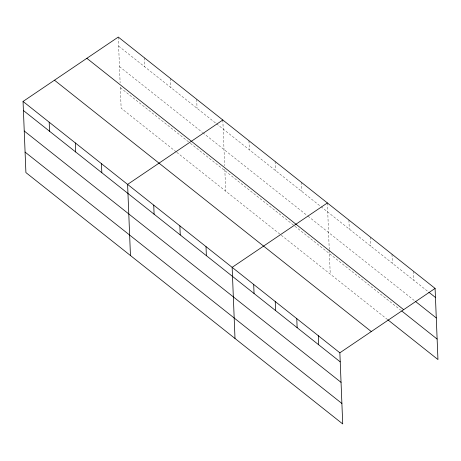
<?xml version="1.0" encoding="UTF-8"?>
<svg xmlns="http://www.w3.org/2000/svg" width="461" height="461" viewBox="0 0 461 461"><rect width="100%" height="100%" fill="white"/><g stroke="black" fill="none" stroke-linecap="round" stroke-linejoin="round"><path stroke-width="0.35" stroke-dasharray="2.31 1.73" d="M118.644 46.117L215.961 123.329M216.52 123.767L320.51 206.274M321.069 206.712L428.275 291.773M119.468 66.603L202.327 132.342M202.886 132.785L307.429 215.731M307.988 216.169L414.739 300.86M120.315 87.705L189.828 142.858M190.387 143.296L294.377 225.804M294.931 226.247L400.672 310.132M176.194 151.871L121.139 108.191L120.229 85.596M176.747 152.314L280.743 234.816M281.296 235.26L387.131 319.225M413.552 271.322L413.915 280.374M392.006 254.23L392.369 263.283M370.465 237.138L370.828 246.191M348.919 220.047L349.282 229.1M327.379 202.955L329.24 249.378M329.269 250.081L330.232 274.082M301.24 182.216L301.603 191.275M275.102 161.477L275.465 170.535M248.969 140.743L249.332 149.802M222.83 120.004L224.668 165.73M224.807 169.245L225.688 191.136M196.691 99.271L197.054 108.329M170.558 78.531L170.922 87.59M144.42 57.798L144.783 66.857M118.281 37.059L120.119 82.784"/><path stroke-width="0.69" d="M23.05 101.455L339.861 352.809L342.719 423.941L25.908 172.587L23.05 101.455L118.281 37.059L435.092 288.413L437.95 359.545L387.684 319.663M222.83 120.004L127.599 184.406L130.457 255.532M327.379 202.955L232.148 267.351L235.001 338.478M339.861 352.809L435.092 288.413M428.828 292.211L435.455 297.466M415.286 301.298L436.279 317.952M86.858 58.311L403.669 309.665M401.773 311.008L437.126 339.06M54.479 80.208L371.289 331.557M23.413 110.513L340.224 361.868M24.237 130.999L341.048 382.348M25.084 152.101L341.895 403.456M318.32 335.717L318.684 344.776M296.775 318.626L297.138 327.679M275.234 301.534L275.597 310.587M253.688 284.443L254.051 293.496M206.009 246.612L206.372 255.671M179.871 225.878L180.234 234.931M153.732 205.139L154.101 214.198M101.46 163.667L101.823 172.725M75.322 142.927L75.69 151.986M49.189 122.194L49.552 131.252"/></g></svg>
